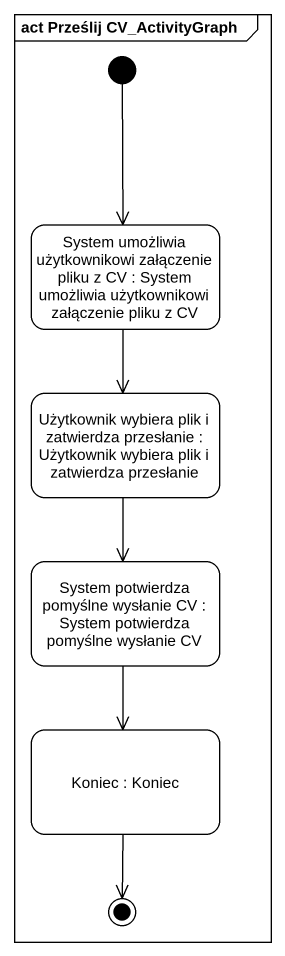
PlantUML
@startuml
mainframe act Prześlij CV_ActivityGraph
hide empty description
state "System umożliwia użytkownikowi załączenie pliku z CV : System umożliwia użytkownikowi załączenie pliku z CV" as System_umożliwia
state "Użytkownik wybiera plik i zatwierdza przesłanie : Użytkownik wybiera plik i zatwierdza przesłanie" as Użytkownik_wybiera_plik_i
state "System potwierdza pomyślne wysłanie CV : System potwierdza pomyślne wysłanie CV" as System_potwierdza_pomyślne
state "Koniec : Koniec" as Koniec
[*] --> System_umożliwia
System_umożliwia --> Użytkownik_wybiera_plik_i
Użytkownik_wybiera_plik_i --> System_potwierdza_pomyślne
System_potwierdza_pomyślne --> Koniec
Koniec --> [*]
@enduml
